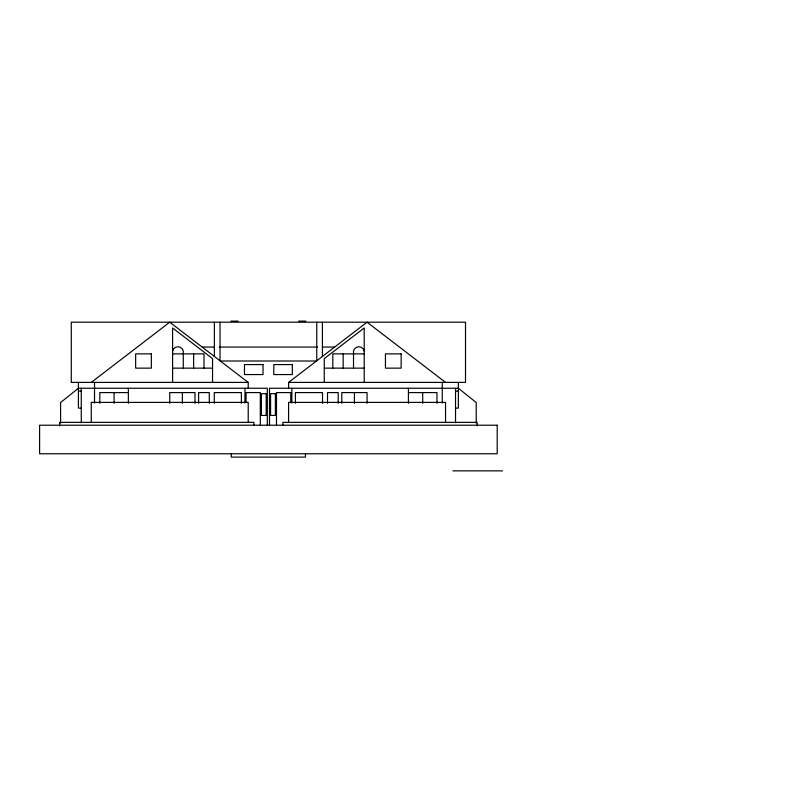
<?xml version="1.0" encoding="UTF-8"?>
<svg xmlns="http://www.w3.org/2000/svg" width="792" height="792" viewBox="0 0 792 792"><rect width="100%" height="100%" fill="white"/><g stroke="black" fill="none" stroke-linecap="round" stroke-linejoin="round"><path stroke-width="1.19" d="M91.258 382.407L169.735 322.195L248.213 382.407L248.213 388.248M288.585 388.248L288.585 382.407L367.062 322.195L445.54 382.407M230.957 321.126L238.095 321.126M298.703 321.126L305.841 321.126M202.148 347.064L214.424 347.064M219.325 347.064L317.473 347.064M322.374 347.064L334.65 347.064M172.597 353.875L203.98 353.875L203.98 368.141M364.211 353.875L332.818 353.875L332.818 368.141M220.325 361.003L316.473 361.003M172.597 368.141L212.543 368.141M324.255 368.141L364.211 368.141M248.213 382.407L71.28 382.407L71.28 322.195L465.518 322.195L465.518 382.407L288.585 382.407M78.418 391.1L81.269 391.1M455.529 391.1L458.38 391.1M128.363 392.594L99.822 392.594L99.822 403.316M408.434 392.594L436.976 392.594L436.976 403.316M81.269 408.098L78.418 408.098L78.418 382.407M455.529 408.098L458.38 408.098L458.38 382.407M452.915 470.874L502.504 470.874M477.2 425.839L477.2 422.364L282.873 422.364L282.873 425.215M476.22 423.106L476.22 402.524L458.38 388.248L269.488 388.248L269.488 425.215M455.529 388.248L455.529 422.77M445.54 422.364L445.54 402.385L288.585 402.385L288.585 422.364M442.273 382.407L442.273 403.039M422.71 392.594L422.71 403.316M408.434 388.248L408.434 403.316M367.062 403.316L367.062 392.594L341.788 392.594L341.788 403.316M364.211 382.407L364.211 327.977L324.255 358.637L324.255 382.407M354.42 392.594L354.42 403.316M353.509 368.141L353.509 351.014A5.485 5.485 0 0 1 364.211 351.014M343.164 353.875L343.164 368.141M338.214 403.316L338.214 392.594L327.512 392.594L327.512 403.316M322.522 403.316L322.522 392.594L295.416 392.594L295.416 403.316M322.423 322.195L322.423 356.44M316.77 322.195L316.77 360.786M305.494 453.44L305.494 457.113L231.304 457.113L231.304 453.44M291.842 388.248L291.842 403.039M290.753 402.267L290.753 392.594L276.487 392.594L276.487 425.215M267.31 425.215L267.31 388.248L78.418 388.248L60.588 402.524L60.588 423.106M260.311 425.215L260.311 392.594L246.045 392.594L246.045 402.267M253.925 425.215L253.925 422.364L59.598 422.364L59.598 425.839M248.213 422.364L248.213 402.385L91.258 402.385L91.258 422.364M244.956 388.248L244.956 403.039M241.382 403.316L241.382 392.594L214.276 392.594L214.276 403.316M220.028 322.195L220.028 360.786M214.375 322.195L214.375 356.44M212.543 382.407L212.543 358.637L172.597 327.977L172.597 382.407M209.286 403.316L209.286 392.594L198.584 392.594L198.584 403.316M195.01 403.316L195.01 392.594L169.735 392.594L169.735 403.316M193.634 353.875L193.634 368.141M183.289 368.141L183.289 351.014A5.485 5.485 0 0 0 172.597 351.014M182.378 392.594L182.378 403.316M128.363 388.248L128.363 403.316M114.088 392.594L114.088 403.316M94.525 382.407L94.525 403.039M81.269 388.248L81.269 422.77M151.351 353.875L135.65 353.875L135.65 368.141L151.351 368.141L151.351 353.875M401.148 353.875L385.447 353.875L385.447 368.141L401.148 368.141L401.148 353.875M263.013 364.577L244.461 364.577L244.461 374.567L263.013 374.567L263.013 364.577M292.337 364.577L273.785 364.577L273.785 374.567L292.337 374.567L292.337 364.577M266.221 393.683L261.4 393.683L261.4 415.434L266.221 415.434L266.221 393.683M275.398 393.683L270.577 393.683L270.577 415.434L275.398 415.434L275.398 393.683M497.198 425.215L39.6 425.215L39.6 453.757L497.198 453.757L497.198 425.215"/></g></svg>
